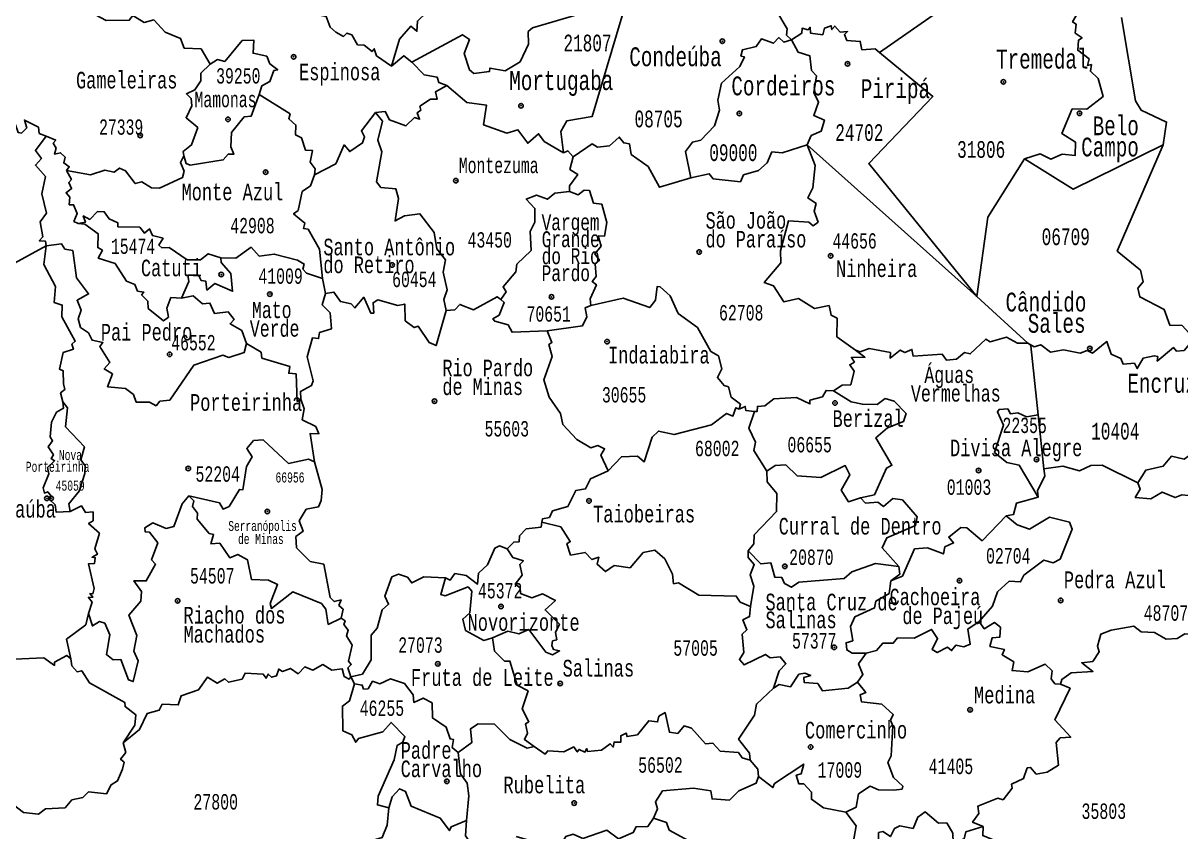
# Model space of a CAD drawing. Header units: millimetres. Extents: x 9851 to 10267, y 23387 to 23778.
# Drawn here: x 10157.19 to 10180.17, y 23560.15 to 23576.2 of the extents above; entities that cross this region are included whole.
import ezdxf
from ezdxf.enums import TextEntityAlignment as Align

# ---------------------------------------------------------------- set-up
doc = ezdxf.new("R2010")
doc.units = ezdxf.units.MM
doc.layers.add('3', color=7, linetype='Continuous')
doc.styles.add('MONOTXT', font='MONOTXT', dxfattribs={"height": 0.2})

# ---------------------------------------------------------------- blocks, each defined once
blk = doc.blocks.new('SEDE')
at = {"layer": '3', "color": 7, "linetype": 'Continuous'}
blk.add_circle((0, 0), 0.00451, dxfattribs=at)

msp = doc.modelspace()

# ---------------------------------------------------------------- linework, layer by layer
at = {"color": 7, "linetype": 'Continuous'}
for p, q in [((10176.119, 23576.969), (10174.187, 23575.619)), ((10172.748, 23573.786), (10172.749, 23573.786)), ((10172.749, 23573.786), (10176.117, 23570.775)), ((10157.647, 23571.781), (10156.376, 23571.086)), ((10163.191, 23570.831), (10163.136, 23571.13)), ((10176.117, 23570.775), (10177.13, 23569.85)), ((10177.333, 23568.423), (10177.444, 23567.35)), ((10163.692, 23563.226), (10163.767, 23563.084))]:
    msp.add_line(p, q, dxfattribs=at)
for points in [[(10172.058, 23578.699), (10172.033, 23578.591), (10172.238, 23578.122), (10171.986, 23578.126), (10171.906, 23577.977), (10171.728, 23577.91), (10171.511, 23577.686), (10171.587, 23577.442), (10171.751, 23577.377), (10171.833, 23576.852), (10171.962, 23576.755), (10171.866, 23576.688), (10171.829, 23576.547), (10171.963, 23576.419), (10172.149, 23576.429), (10172.353, 23576.086), (10172.341, 23575.96), (10172.44, 23575.87)], [(10155.906, 23576.875), (10155.994, 23576.786), (10156.835, 23577.018), (10157.262, 23576.804), (10157.5, 23576.852), (10157.637, 23576.77), (10157.696, 23576.843), (10157.822, 23576.803), (10157.903, 23576.852), (10158.082, 23576.805), (10158.284, 23576.721), (10158.517, 23576.426), (10158.838, 23576.254), (10159.298, 23576.257), (10159.367, 23576.35), (10159.597, 23576.213), (10159.787, 23576.264), (10160.008, 23576.018), (10160.318, 23575.894), (10160.389, 23575.703), (10160.722, 23575.691), (10160.904, 23575.383)], [(10162.035, 23577.15), (10162.087, 23577.091), (10162.032, 23577.043), (10162.562, 23576.583), (10162.846, 23576.403), (10163.205, 23576.333), (10163.284, 23576.119), (10163.397, 23576.023), (10163.547, 23575.937), (10163.619, 23576.004), (10163.714, 23575.969), (10163.828, 23575.772), (10163.957, 23575.764), (10164.118, 23575.634), (10164.159, 23575.692), (10164.204, 23575.554), (10164.502, 23575.347)], [(10178.061, 23576.805), (10178.17, 23576.487), (10178.018, 23576.223), (10178.087, 23576.18), (10178.07, 23576.004), (10178.207, 23575.908), (10178.136, 23575.863), (10178.121, 23575.661), (10178.344, 23575.489), (10178.311, 23575.36), (10178.391, 23575.376), (10178.371, 23575.245), (10178.522, 23575.101), (10178.626, 23574.745), (10178.302, 23574.491), (10178.012, 23574.497), (10177.805, 23574.007), (10178.072, 23573.84), (10178.07, 23573.574), (10177.81, 23573.599), (10177.586, 23573.502), (10177.377, 23573.607), (10177.065, 23573.504)], [(10164.502, 23575.347), (10164.658, 23575.88), (10164.887, 23576.142), (10165.005, 23576.04), (10165.015, 23576.241), (10165.211, 23576.428), (10165.145, 23576.633)], [(10164.906, 23575.427), (10165.908, 23575.969), (10166.051, 23575.875), (10165.941, 23575.6), (10166.05, 23575.271), (10166.135, 23575.2), (10166.444, 23575.238), (10166.455, 23575.308), (10166.758, 23575.252), (10167.055, 23575.433), (10167.221, 23575.784), (10167.213, 23576.032), (10167.301, 23576.108), (10169.175, 23576.655)], [(10169.175, 23576.655), (10168.485, 23574.347), (10167.98, 23574.259), (10167.86, 23574.052), (10167.918, 23573.623)], [(10178.99, 23576.312), (10179.267, 23574.658), (10179.378, 23574.475), (10179.881, 23574.236), (10179.812, 23573.785)], [(10172.44, 23575.87), (10172.642, 23576.001), (10172.651, 23576.1), (10172.77, 23576.067), (10172.807, 23576.119), (10172.817, 23576.001), (10173.06, 23575.97), (10173.097, 23576.103), (10173.228, 23576.15), (10173.242, 23576.073), (10173.298, 23576.141), (10173.405, 23576.023), (10173.554, 23576.033), (10173.489, 23575.974), (10173.539, 23575.858), (10173.805, 23575.839), (10173.837, 23575.673), (10174.097, 23575.69), (10174.187, 23575.619)], [(10160.904, 23575.383), (10161.046, 23575.476), (10161.193, 23575.44), (10161.54, 23575.854), (10161.769, 23575.864), (10161.754, 23575.601), (10162.026, 23575.542), (10162.09, 23575.393), (10162.245, 23575.275), (10162.169, 23575.26), (10162.086, 23575.041), (10161.929, 23574.957), (10161.879, 23574.785)], [(10172.44, 23575.87), (10172.288, 23575.821), (10172.185, 23575.912), (10172.085, 23575.801), (10171.847, 23575.892), (10171.741, 23575.736), (10171.466, 23575.671), (10171.437, 23575.546), (10171.505, 23575.53), (10171.417, 23575.339), (10171.051, 23575.011), (10170.977, 23574.669), (10171.014, 23574.472), (10170.914, 23574.161), (10170.638, 23573.878), (10170.474, 23573.838), (10170.339, 23573.654), (10170.443, 23573.132)], [(10172.44, 23575.87), (10172.57, 23575.624), (10172.806, 23575.548), (10172.838, 23575.258), (10172.933, 23575.155), (10172.881, 23574.826), (10172.977, 23574.631), (10172.882, 23574.366), (10173.093, 23574.272), (10173.031, 23574.059), (10172.831, 23573.968), (10172.749, 23573.786)], [(10174.187, 23575.619), (10175.247, 23574.742), (10173.973, 23573.414), (10176.117, 23570.775)], [(10160.38, 23573.569), (10160.371, 23573.655), (10160.532, 23573.782), (10160.658, 23574.126), (10160.427, 23574.321), (10160.542, 23574.559), (10160.53, 23574.705), (10160.432, 23574.795), (10160.6, 23574.874), (10160.72, 23575.056), (10160.717, 23575.206), (10160.904, 23575.383)], [(10164.502, 23575.347), (10164.745, 23575.554), (10164.906, 23575.427)], [(10164.906, 23575.427), (10165.149, 23575.174), (10165.407, 23575.131), (10165.44, 23575.022), (10165.602, 23574.965)], [(10157.65, 23573.959), (10157.511, 23574.01), (10157.5, 23574.132), (10157.219, 23574.276), (10157.263, 23574.12), (10157.162, 23574.019), (10157.094, 23574.027), (10157.034, 23574.201), (10156.595, 23574.126), (10156.45, 23573.995), (10156.314, 23574.046), (10156.054, 23574.012), (10155.958, 23574.201), (10155.868, 23574.241), (10155.889, 23574.394), (10155.733, 23574.404), (10155.687, 23574.5), (10155.717, 23574.928), (10155.484, 23575.024)], [(10165.602, 23574.965), (10165.377, 23574.837), (10165.41, 23574.692), (10165.276, 23574.689), (10165.067, 23574.552), (10165.083, 23574.472), (10165.01, 23574.419), (10165.059, 23574.291), (10164.956, 23574.325), (10164.787, 23574.16), (10164.464, 23574.278), (10164.378, 23574.445), (10164.184, 23574.426)], [(10165.602, 23574.965), (10165.997, 23574.627), (10166.388, 23574.57), (10166.326, 23574.184), (10166.791, 23574.017), (10167.011, 23574.084), (10167.207, 23573.815), (10167.421, 23574.006), (10167.533, 23573.849), (10167.918, 23573.623)], [(10160.38, 23573.569), (10160.427, 23573.414), (10160.509, 23573.381), (10161.162, 23573.484), (10161.263, 23573.597), (10161.376, 23573.601), (10161.313, 23573.742), (10161.33, 23574.032), (10161.579, 23574.343), (10161.72, 23574.355), (10161.879, 23574.785)], [(10162.974, 23573.189), (10162.988, 23573.305), (10162.888, 23573.443), (10162.937, 23573.669), (10162.796, 23573.676), (10162.717, 23573.924), (10162.595, 23573.985), (10162.607, 23574.176), (10162.464, 23574.302), (10162.491, 23574.402), (10161.879, 23574.785)], [(10162.974, 23573.189), (10163.397, 23573.408), (10163.56, 23573.783), (10163.672, 23573.65), (10163.928, 23573.822), (10163.969, 23573.942), (10163.905, 23574.062), (10164.184, 23574.426)], [(10165.585, 23570.499), (10165.539, 23570.712), (10165.608, 23570.905), (10165.525, 23571.257), (10165.574, 23571.5), (10165.4, 23571.719), (10165.349, 23572.042), (10165.066, 23572.418), (10164.76, 23572.374), (10164.574, 23572.273), (10164.644, 23572.717), (10164.59, 23572.91), (10164.291, 23572.937), (10164.202, 23573.052), (10164.311, 23573.647), (10164.23, 23573.88), (10164.326, 23574.257), (10164.184, 23574.426)], [(10157.647, 23571.781), (10157.636, 23571.874), (10157.513, 23571.881), (10157.583, 23571.955), (10157.529, 23572.254), (10157.659, 23572.425), (10157.566, 23572.815), (10157.635, 23573.158), (10157.436, 23573.381), (10157.555, 23573.51), (10157.435, 23573.675), (10157.65, 23573.959)], [(10157.65, 23573.959), (10157.839, 23573.874), (10157.79, 23573.82), (10157.85, 23573.721), (10157.818, 23573.598), (10157.932, 23573.627), (10158.028, 23573.538), (10157.999, 23573.427), (10158.107, 23573.351), (10158.056, 23573.277)], [(10168.108, 23573.545), (10168.482, 23573.804), (10168.592, 23573.741), (10168.83, 23573.766), (10169.023, 23573.937), (10169.111, 23573.823), (10169.222, 23573.803), (10169.257, 23573.593), (10169.594, 23573.354), (10169.817, 23572.941), (10170.443, 23573.132)], [(10170.443, 23573.132), (10170.807, 23573.211), (10170.885, 23573.111), (10171.427, 23573.05), (10171.49, 23573.189), (10171.785, 23573.278), (10171.958, 23573.427), (10172.052, 23573.645), (10172.253, 23573.624), (10172.748, 23573.786)], [(10172.748, 23573.786), (10172.907, 23573.372), (10172.863, 23572.931), (10172.764, 23572.732), (10172.928, 23572.618), (10172.887, 23572.468), (10172.966, 23572.25), (10172.869, 23572.179), (10172.783, 23572.251), (10172.383, 23572.279), (10172.219, 23571.678), (10172.227, 23571.442), (10171.9, 23571.055), (10172.085, 23570.985), (10172.29, 23570.666), (10172.576, 23570.731), (10172.894, 23570.538), (10173.186, 23570.592), (10173.228, 23570.403), (10173.347, 23570.343), (10173.342, 23569.975), (10173.71, 23569.708)], [(10177.065, 23573.504), (10178.03, 23572.903), (10179.812, 23573.785)], [(10179.812, 23573.785), (10178.905, 23571.674), (10179.362, 23571.296), (10179.416, 23571.068), (10179.315, 23570.938), (10179.351, 23570.767), (10179.833, 23570.516), (10179.947, 23570.203), (10180.192, 23570.195), (10180.322, 23570.052), (10180.403, 23570.067)], [(10158.056, 23573.277), (10158.532, 23573.192), (10158.816, 23573.281), (10158.997, 23573.24), (10159.106, 23573.322), (10159.225, 23573.267), (10159.417, 23573.017), (10159.546, 23573.051), (10159.737, 23572.93), (10159.896, 23572.926), (10160.353, 23573.136), (10160.385, 23573.264), (10160.312, 23573.437), (10160.38, 23573.569)], [(10168.108, 23573.545), (10168.002, 23573.664), (10167.918, 23573.623)], [(10168.033, 23572.86), (10168.034, 23572.968), (10168.198, 23573.193), (10168.042, 23573.298), (10168.108, 23573.545)], [(10176.117, 23570.775), (10176.337, 23572.352), (10177.065, 23573.504)], [(10158.056, 23573.277), (10158.15, 23573.099), (10158.098, 23573.034), (10158.153, 23572.916), (10158.046, 23572.832), (10158.121, 23572.745), (10158.108, 23572.594), (10158.192, 23572.594), (10158.265, 23572.422), (10158.201, 23572.264), (10158.283, 23572.221)], [(10163.136, 23571.13), (10163.071, 23571.715), (10162.848, 23572.113), (10162.755, 23572.127), (10162.783, 23572.23), (10162.558, 23572.415), (10162.653, 23572.483), (10162.731, 23572.858), (10162.897, 23572.972), (10162.974, 23573.189)], [(10168.033, 23572.86), (10167.74, 23572.825), (10167.597, 23572.705), (10167.382, 23572.783), (10167.176, 23572.709), (10167.347, 23572.523), (10167.349, 23572.251), (10167.257, 23572.061), (10167.272, 23571.686), (10166.992, 23571.413), (10166.966, 23571.264), (10166.716, 23570.963), (10166.775, 23570.864), (10166.669, 23570.713)], [(10168.458, 23570.596), (10168.447, 23570.728), (10168.569, 23571.006), (10168.483, 23571.073), (10168.565, 23571.171), (10168.545, 23571.42), (10168.629, 23571.493), (10168.539, 23571.619), (10168.661, 23571.776), (10168.605, 23571.975), (10168.729, 23571.973), (10168.778, 23572.24), (10168.675, 23572.604), (10168.509, 23572.629), (10168.43, 23572.875), (10168.323, 23572.885), (10168.207, 23572.79), (10168.033, 23572.86)], [(10161.116, 23571.539), (10160.865, 23571.621), (10160.709, 23571.504), (10160.447, 23571.5), (10160.087, 23571.749), (10159.946, 23571.741), (10159.886, 23571.795), (10159.969, 23571.931), (10159.759, 23571.983), (10159.702, 23572.115), (10159.599, 23572.032), (10159.505, 23572.148), (10159.072, 23572.16), (10159.071, 23572.238), (10158.898, 23572.313), (10158.801, 23572.456), (10158.671, 23572.462), (10158.514, 23572.303), (10158.385, 23572.375), (10158.428, 23572.247), (10158.283, 23572.221)], [(10158.283, 23572.221), (10158.417, 23572.209), (10158.678, 23572.021), (10158.674, 23571.745), (10158.766, 23571.692), (10158.683, 23571.535), (10159.016, 23571.43), (10159.243, 23571.081), (10159.409, 23571.009), (10159.462, 23570.882), (10159.586, 23570.863), (10159.543, 23570.804), (10159.667, 23570.68), (10159.673, 23570.536), (10159.979, 23570.294), (10160.076, 23570.366), (10160.041, 23570.543), (10160.124, 23570.752), (10160.332, 23570.742)], [(10157.977, 23568.685), (10157.936, 23568.864), (10158.018, 23568.927), (10157.992, 23569.042), (10157.989, 23569.301), (10157.915, 23569.329), (10157.985, 23569.661), (10158.189, 23569.73), (10158.162, 23569.826), (10158.226, 23569.885), (10157.963, 23570.368), (10157.969, 23570.602), (10157.808, 23570.656), (10157.833, 23570.971), (10157.605, 23571.411), (10157.647, 23571.781)], [(10161.628, 23569.839), (10161.576, 23569.661), (10161.275, 23569.566), (10161.153, 23569.611), (10160.578, 23569.413), (10160.102, 23568.718), (10159.907, 23568.695), (10159.829, 23568.604), (10159.703, 23568.675), (10159.437, 23568.679), (10159.385, 23568.827), (10159.222, 23568.947), (10158.867, 23568.981), (10158.968, 23569.236), (10158.803, 23569.337), (10158.915, 23569.467), (10158.712, 23569.784), (10158.777, 23569.86), (10158.56, 23569.905), (10158.492, 23570.052), (10158.33, 23570.16), (10158.285, 23570.332), (10158.343, 23570.501), (10158.262, 23570.699), (10158.49, 23570.825), (10158.251, 23571.142), (10158.176, 23571.685), (10158.021, 23571.716), (10157.954, 23571.819), (10157.647, 23571.781)], [(10163.136, 23571.13), (10162.816, 23571.235), (10162.742, 23571.316), (10162.77, 23571.419), (10162.638, 23571.497), (10162.174, 23571.616), (10161.876, 23571.576), (10161.715, 23571.75), (10161.41, 23571.532), (10161.116, 23571.539)], [(10160.332, 23570.742), (10160.481, 23571.069), (10160.463, 23571.199), (10160.669, 23571.2), (10160.722, 23571.092), (10160.819, 23571.076), (10160.838, 23570.901), (10160.995, 23571.032), (10161.347, 23570.878), (10161.313, 23571.229), (10161.121, 23571.448), (10161.116, 23571.539)], [(10160.332, 23570.742), (10160.564, 23570.784), (10160.753, 23570.631), (10160.898, 23570.642), (10160.989, 23570.438), (10161.264, 23570.469), (10161.379, 23570.315), (10161.299, 23570.232), (10161.535, 23570.098), (10161.628, 23569.839)], [(10162.706, 23568.735), (10162.695, 23568.891), (10162.916, 23569.006), (10162.947, 23569.097), (10162.83, 23569.574), (10162.932, 23569.952), (10163.054, 23569.939), (10163.075, 23570.062), (10163.31, 23570.132), (10163.283, 23570.452), (10163.127, 23570.609), (10163.191, 23570.831)], [(10163.191, 23570.831), (10163.358, 23570.86), (10163.488, 23570.674), (10163.701, 23570.629), (10163.776, 23570.546), (10163.951, 23570.758), (10164.09, 23570.446), (10164.149, 23570.446), (10164.135, 23570.651), (10164.23, 23570.71), (10164.625, 23570.592), (10164.765, 23570.623), (10164.776, 23570.292), (10164.955, 23570.156), (10165.03, 23570.186), (10165.248, 23569.863), (10165.389, 23569.798), (10165.585, 23570.499)], [(10171.403, 23568.539), (10171.43, 23568.636), (10171.245, 23568.773), (10171.187, 23568.98), (10171.103, 23569.004), (10170.969, 23569.168), (10171.056, 23569.335), (10170.993, 23569.593), (10170.836, 23569.685), (10170.577, 23570.157), (10170.188, 23570.439), (10170.035, 23570.784), (10169.836, 23570.964), (10169.776, 23570.973), (10169.738, 23570.703), (10169.627, 23570.554), (10169.1, 23570.741), (10168.458, 23570.596)], [(10166.669, 23570.713), (10166.596, 23570.769), (10166.127, 23570.51), (10165.856, 23570.618), (10165.757, 23570.512), (10165.585, 23570.499)], [(10166.669, 23570.713), (10166.74, 23570.654), (10166.637, 23570.406), (10166.513, 23570.333), (10166.55, 23570.282), (10166.817, 23570.211), (10166.895, 23570.063), (10167.592, 23570.092)], [(10167.592, 23570.092), (10168.294, 23570.194), (10168.378, 23570.37), (10168.348, 23570.549), (10168.458, 23570.596)], [(10167.592, 23570.092), (10167.684, 23569.859), (10167.623, 23569.818), (10167.692, 23569.584), (10167.527, 23569.122), (10167.63, 23568.777), (10167.855, 23568.452), (10167.899, 23568.234), (10168.178, 23567.932), (10168.456, 23567.773), (10168.598, 23567.813), (10168.73, 23567.751), (10168.654, 23567.627), (10168.802, 23567.311)], [(10177.13, 23569.85), (10176.921, 23569.847), (10176.706, 23569.969), (10176.379, 23569.876), (10176.297, 23569.927), (10175.987, 23569.635), (10175.87, 23569.665), (10175.713, 23569.527), (10175.515, 23569.512), (10175.431, 23569.628), (10174.854, 23569.587), (10174.829, 23569.725), (10174.686, 23569.661), (10174.598, 23569.711), (10174.395, 23569.553), (10174.401, 23569.661), (10173.982, 23569.74), (10173.805, 23569.673), (10173.71, 23569.708)], [(10177.13, 23569.85), (10177.257, 23569.778), (10177.387, 23569.815), (10177.576, 23569.672), (10177.836, 23569.715), (10178.169, 23569.649), (10178.309, 23569.704), (10178.411, 23569.652), (10178.7, 23569.88), (10178.785, 23569.632), (10178.977, 23569.545), (10179.018, 23569.431), (10179.243, 23569.451), (10179.299, 23569.344), (10179.42, 23569.551), (10179.637, 23569.598), (10179.706, 23569.58), (10179.697, 23569.492), (10180.018, 23569.76), (10180.079, 23569.69), (10180.229, 23569.702), (10180.435, 23569.944), (10180.403, 23570.067)], [(10161.628, 23569.839), (10161.919, 23569.666), (10161.932, 23569.55), (10162.483, 23569.385), (10162.464, 23569.251), (10162.609, 23569.236), (10162.632, 23568.692), (10162.706, 23568.735)], [(10173.71, 23569.708), (10173.895, 23569.567), (10173.63, 23569.565), (10173.688, 23569.473), (10173.597, 23569.418), (10173.685, 23569.289), (10173.614, 23569.022), (10173.448, 23569.015), (10173.274, 23568.902)], [(10177.13, 23569.85), (10177.192, 23569.794), (10177.333, 23568.423)], [(10162.976, 23567.492), (10162.885, 23568.053), (10163.062, 23568.051), (10163.002, 23568.191), (10162.732, 23568.328), (10162.766, 23568.543), (10162.706, 23568.735)], [(10171.705, 23568.488), (10171.758, 23568.49), (10171.763, 23568.591), (10171.912, 23568.601), (10172.086, 23568.743), (10172.539, 23568.769), (10172.805, 23568.643), (10172.806, 23568.713), (10173.054, 23568.785), (10173.127, 23568.91), (10173.274, 23568.902)], [(10173.274, 23568.902), (10173.622, 23568.684), (10173.847, 23568.634), (10174.139, 23568.632), (10174.299, 23568.747), (10174.478, 23568.693), (10174.714, 23568.452), (10174.662, 23568.291), (10174.342, 23568.168), (10174.114, 23567.971), (10174.433, 23567.423), (10174.327, 23567.368), (10174.085, 23566.84), (10173.807, 23566.778)], [(10157.977, 23568.685), (10157.991, 23568.554), (10157.857, 23568.475), (10157.755, 23568.278), (10157.726, 23567.99), (10157.776, 23567.912), (10157.69, 23567.788), (10157.793, 23567.631), (10157.746, 23567.556), (10157.818, 23567.512), (10157.678, 23567.379), (10157.703, 23567.256), (10157.587, 23566.978), (10157.615, 23566.87), (10157.682, 23566.898), (10157.751, 23566.813), (10157.718, 23566.745), (10157.828, 23566.641), (10157.85, 23566.492), (10158.126, 23566.503)], [(10158.126, 23566.503), (10158.098, 23566.656), (10158.303, 23566.912), (10158.417, 23567.26), (10158.425, 23567.414), (10158.335, 23567.534), (10158.409, 23567.792), (10158.03, 23568.188), (10158.07, 23568.567), (10157.977, 23568.685)], [(10171.403, 23568.539), (10171.338, 23568.565), (10171.276, 23568.4), (10171.149, 23568.452), (10170.85, 23568.227), (10170.11, 23568.033), (10169.799, 23568.102), (10169.672, 23567.979), (10169.519, 23567.495), (10169.384, 23567.606), (10169.065, 23567.593), (10168.802, 23567.311)], [(10171.403, 23568.539), (10171.523, 23568.591), (10171.535, 23568.509), (10171.705, 23568.488)], [(10171.705, 23568.488), (10171.593, 23568.159), (10171.724, 23567.88), (10171.693, 23567.718), (10171.951, 23567.306)], [(10177.335, 23566.79), (10176.959, 23567.424), (10176.715, 23567.48), (10176.467, 23567.678), (10176.644, 23568.218), (10176.524, 23568.482), (10176.558, 23568.531), (10176.73, 23568.544), (10176.786, 23568.442), (10176.93, 23568.466), (10177.1, 23568.385), (10177.333, 23568.423)], [(10179.311, 23567.077), (10179.469, 23567.329), (10179.818, 23567.404), (10179.98, 23567.604), (10180.233, 23567.546), (10180.393, 23567.659), (10180.705, 23567.665), (10180.96, 23567.88), (10181.134, 23568.318), (10181.264, 23568.235), (10181.613, 23568.187), (10181.723, 23567.885), (10181.936, 23567.851), (10182.335, 23567.965), (10182.443, 23568.09), (10182.458, 23568.31), (10182.599, 23568.314)], [(10160.482, 23566.817), (10161.09, 23566.675), (10161.159, 23566.555), (10161.278, 23566.606), (10161.485, 23566.943), (10161.549, 23566.933), (10161.622, 23567.401), (10161.734, 23567.591), (10161.632, 23567.755), (10161.765, 23567.914), (10161.955, 23567.926), (10162.456, 23567.461), (10162.857, 23567.546), (10162.976, 23567.492)], [(10163.501, 23564.387), (10163.541, 23564.567), (10163.458, 23564.643), (10163.503, 23564.752), (10163.365, 23564.717), (10163.286, 23564.802), (10163.162, 23565.46), (10162.887, 23565.515), (10162.617, 23565.784), (10162.607, 23566.008), (10162.752, 23566.118), (10162.671, 23566.323), (10162.811, 23566.55), (10163.055, 23566.6), (10163.105, 23566.723), (10163.127, 23566.944), (10162.976, 23567.492)], [(10173.807, 23566.778), (10173.569, 23566.698), (10173.428, 23566.928), (10173.6, 23567.233), (10173.506, 23567.416), (10173.02, 23567.179), (10172.55, 23567.217), (10172.329, 23567.43), (10172.116, 23567.42), (10171.951, 23567.306)], [(10177.444, 23567.35), (10177.469, 23567.216), (10177.323, 23566.919), (10177.335, 23566.79)], [(10179.311, 23567.077), (10178.602, 23567.425), (10178.382, 23567.422), (10178.157, 23567.315), (10177.826, 23567.407), (10177.444, 23567.35)], [(10168.802, 23567.311), (10168.45, 23567.153), (10168.355, 23566.958), (10168.163, 23566.924), (10168.004, 23566.608), (10167.7, 23566.518), (10167.637, 23566.388), (10167.501, 23566.363), (10167.482, 23566.294)], [(10171.951, 23567.306), (10171.958, 23567.094), (10172.149, 23566.86), (10172.142, 23566.505), (10171.702, 23566.043), (10171.693, 23565.861), (10171.581, 23565.723)], [(10179.311, 23567.077), (10179.36, 23566.951), (10179.262, 23566.786), (10179.567, 23566.76), (10179.797, 23566.893), (10180.055, 23566.782), (10180.187, 23566.84), (10180.437, 23566.813), (10180.469, 23566.682), (10180.58, 23566.643), (10180.661, 23566.509), (10180.713, 23566.28)], [(10158.488, 23564.484), (10158.567, 23564.235), (10158.71, 23564.32), (10158.812, 23564.291), (10158.915, 23564.056), (10158.845, 23563.666), (10158.979, 23563.56), (10159.129, 23563.571), (10159.28, 23563.165), (10159.379, 23563.131), (10159.473, 23563.541), (10159.391, 23563.734), (10159.448, 23564.047), (10159.292, 23564.447), (10159.531, 23564.724), (10159.538, 23564.92), (10159.39, 23565.132), (10159.636, 23565.129), (10159.819, 23565.458), (10159.74, 23565.544), (10159.863, 23565.882), (10159.703, 23566.095), (10159.614, 23566.1), (10159.608, 23566.182), (10159.767, 23566.281), (10160.032, 23566.169), (10160.182, 23566.206), (10160.345, 23566.659), (10160.482, 23566.817)], [(10160.482, 23566.817), (10160.58, 23566.715), (10160.551, 23566.602), (10160.652, 23566.472), (10160.647, 23566.352), (10160.883, 23566.07), (10160.971, 23566.052), (10160.918, 23565.863), (10161.095, 23565.879), (10161.291, 23565.589), (10161.451, 23565.655), (10161.643, 23565.549), (10161.727, 23565.156), (10162.06, 23565.141), (10162.243, 23565.055), (10162.094, 23564.681), (10162.118, 23564.582), (10162.541, 23564.909), (10163.113, 23564.678), (10163.197, 23564.564), (10163.246, 23564.265), (10163.501, 23564.387)], [(10173.807, 23566.778), (10173.909, 23566.669), (10174.152, 23566.689), (10174.265, 23566.606), (10174.45, 23566.762), (10174.64, 23566.736), (10174.933, 23566.399), (10174.899, 23566.226), (10174.328, 23565.983), (10174.238, 23565.788), (10174.567, 23565.414)], [(10177.335, 23566.79), (10176.903, 23566.669), (10176.842, 23566.446), (10176.697, 23566.418)], [(10158.488, 23564.484), (10158.564, 23564.708), (10158.488, 23564.8), (10158.576, 23564.808), (10158.517, 23564.875), (10158.573, 23564.87), (10158.6, 23564.975), (10158.489, 23565.466), (10158.61, 23565.477), (10158.623, 23565.587), (10158.56, 23565.599), (10158.666, 23565.659), (10158.618, 23565.768), (10158.706, 23566.073), (10158.49, 23566.266), (10158.582, 23566.322), (10158.581, 23566.499), (10158.428, 23566.488), (10158.348, 23566.616), (10158.126, 23566.503)], [(10176.697, 23566.418), (10176.22, 23565.927), (10175.92, 23566.181), (10175.801, 23566.186), (10175.559, 23565.997), (10175.656, 23565.884), (10175.484, 23565.805), (10175.453, 23565.664), (10175.139, 23565.787), (10174.881, 23565.764), (10174.64, 23565.224), (10174.412, 23565.132)], [(10176.697, 23566.418), (10176.915, 23566.241), (10177.165, 23566.156), (10177.561, 23566.392), (10177.959, 23566.294), (10178.011, 23566.156), (10177.768, 23565.558), (10177.632, 23565.488), (10177.448, 23565.542), (10177.053, 23565.24), (10176.985, 23565.107), (10176.76, 23565.126), (10176.528, 23564.913), (10176.425, 23564.627), (10176.165, 23564.324)], [(10166.797, 23565.767), (10166.929, 23565.9), (10167.035, 23565.904), (10167.039, 23566.021), (10167.175, 23566.164), (10167.47, 23566.197), (10167.482, 23566.294)], [(10167.482, 23566.294), (10167.86, 23566.203), (10168.048, 23565.91), (10167.984, 23565.865), (10168.057, 23565.642), (10168.348, 23565.693), (10168.479, 23565.553), (10168.617, 23565.598), (10168.584, 23565.46), (10168.747, 23565.312), (10168.92, 23565.434), (10169.236, 23565.39), (10169.499, 23565.693), (10169.728, 23565.736), (10169.929, 23565.566), (10170.081, 23565.26), (10170.098, 23565.073), (10170.196, 23565.087), (10170.6, 23564.842), (10171.342, 23564.828), (10171.422, 23564.708), (10171.627, 23564.62)], [(10165.576, 23565.192), (10165.666, 23565.14), (10165.761, 23565.272), (10165.987, 23565.237), (10166.211, 23565.065), (10166.229, 23565.283), (10166.41, 23565.447), (10166.554, 23565.78), (10166.645, 23565.826), (10166.797, 23565.767)], [(10166.505, 23564.001), (10166.809, 23564.131), (10167.032, 23564.077), (10167.227, 23564.166), (10167.566, 23563.711), (10167.697, 23563.661), (10167.837, 23563.739), (10167.718, 23563.764), (10167.681, 23563.847), (10167.699, 23563.938), (10167.78, 23563.959), (10167.754, 23564.106), (10167.834, 23564.267), (10167.55, 23564.551), (10167.756, 23564.741), (10167.5, 23564.869), (10167.285, 23564.793), (10167.061, 23564.88), (10167.058, 23564.992), (10166.958, 23565.062), (10167.094, 23565.243), (10167.047, 23565.454), (10167.121, 23565.526), (10166.909, 23565.593), (10166.797, 23565.767)], [(10171.627, 23564.62), (10171.692, 23565.023), (10171.62, 23565.248), (10171.701, 23565.453), (10171.578, 23565.594), (10171.581, 23565.723)], [(10174.567, 23565.414), (10174.105, 23565.475), (10173.637, 23565.311), (10173.484, 23565.179), (10172.585, 23565.105), (10172.442, 23565.002), (10172.299, 23565.079), (10172.249, 23565.193), (10172.108, 23565.201), (10172.029, 23565.487), (10171.83, 23565.467), (10171.581, 23565.723)], [(10163.692, 23563.226), (10163.925, 23563.274), (10164.099, 23563.564), (10164.1, 23564.048), (10164.217, 23564.188), (10164.317, 23564.551), (10164.445, 23564.664), (10164.367, 23564.827), (10164.51, 23565.206), (10164.638, 23565.262), (10164.817, 23565.2), (10164.904, 23565.087), (10165.142, 23565.207), (10165.576, 23565.192)], [(10174.412, 23565.132), (10174.587, 23565.261), (10174.567, 23565.414)], [(10165.576, 23565.192), (10165.479, 23564.858), (10165.565, 23564.833), (10166.021, 23565.009), (10166.094, 23564.924), (10166.059, 23564.497), (10165.915, 23564.369), (10165.969, 23564.147), (10166.334, 23563.947), (10166.505, 23564.001)], [(10174.412, 23565.132), (10174.379, 23564.881), (10174.113, 23564.729), (10174.088, 23564.593), (10173.695, 23564.414), (10173.611, 23564.223), (10173.655, 23563.94), (10173.524, 23563.899), (10173.536, 23563.759), (10173.642, 23563.693), (10173.92, 23563.694)], [(10171.627, 23564.62), (10171.607, 23564.421), (10171.475, 23564.357), (10171.555, 23564.159), (10171.463, 23564.074), (10171.493, 23563.707), (10171.405, 23563.57), (10171.497, 23563.462), (10171.923, 23563.668), (10172.017, 23563.6), (10172.215, 23563.62), (10172.33, 23563.483), (10172.195, 23563.344), (10172.081, 23563.002)], [(10158.142, 23563.583), (10158.053, 23563.969), (10158.434, 23564.259), (10158.488, 23564.484)], [(10163.692, 23563.226), (10163.636, 23563.405), (10163.703, 23563.469), (10163.651, 23563.533), (10163.723, 23563.854), (10163.61, 23564.04), (10163.645, 23564.148), (10163.557, 23564.265), (10163.583, 23564.333), (10163.501, 23564.387)], [(10176.165, 23564.324), (10175.94, 23564.171), (10175.985, 23563.87), (10175.86, 23563.817), (10175.703, 23563.855), (10175.617, 23563.744), (10175.533, 23563.812), (10175.333, 23563.707), (10175.232, 23563.764), (10175.338, 23563.982), (10175.219, 23564.164), (10174.873, 23563.989), (10174.545, 23563.997), (10174.459, 23563.894), (10174.25, 23563.89), (10174.129, 23563.749), (10173.92, 23563.694)], [(10177.777, 23563.078), (10177.667, 23563.082), (10177.593, 23563.187), (10177.615, 23563.343), (10177.472, 23563.478), (10177.127, 23563.325), (10176.816, 23563.348), (10176.854, 23563.519), (10176.617, 23563.663), (10176.665, 23563.766), (10176.377, 23563.826), (10176.42, 23563.995), (10176.573, 23564.01), (10176.587, 23564.208), (10176.471, 23564.304), (10176.263, 23564.177), (10176.165, 23564.324)], [(10181.049, 23563.939), (10180.6, 23564.07), (10180.242, 23564.078), (10180.095, 23563.982), (10179.872, 23563.973), (10179.642, 23564.106), (10179.38, 23564.115), (10179.231, 23564.232), (10178.78, 23564.153), (10178.579, 23564.072), (10178.509, 23563.833), (10178.546, 23563.723), (10178.417, 23563.529), (10178.199, 23563.505), (10178.42, 23563.333), (10177.992, 23563.303), (10177.806, 23563.174), (10177.777, 23563.078)], [(10155.474, 23563.929), (10155.882, 23563.82), (10156.181, 23563.974), (10156.25, 23563.924), (10156.311, 23564.059), (10156.386, 23564.06), (10156.477, 23563.957), (10156.834, 23563.809), (10157.024, 23563.576), (10157.604, 23563.603), (10157.812, 23563.45), (10157.817, 23563.518), (10158.058, 23563.65), (10158.142, 23563.583)], [(10166.505, 23564.001), (10166.546, 23563.736), (10166.747, 23563.536), (10166.851, 23563.536), (10166.998, 23563.058), (10167.213, 23562.944), (10167.094, 23562.586), (10167.229, 23562.331), (10167.164, 23562.293), (10167.201, 23562.105), (10167.14, 23561.981), (10167.332, 23561.841)], [(10173.92, 23563.694), (10173.77, 23563.48), (10173.857, 23563.268), (10173.749, 23563.117)], [(10159.177, 23561.912), (10159.411, 23562.265), (10159.427, 23562.47), (10159.217, 23562.632), (10159.21, 23562.717), (10158.51, 23563.103), (10158.354, 23563.345), (10158.263, 23563.324), (10158.158, 23563.444), (10158.142, 23563.583)], [(10159.177, 23561.912), (10159.504, 23562.18), (10159.651, 23562.498), (10159.892, 23562.561), (10159.953, 23562.68), (10160.27, 23562.668), (10160.331, 23562.847), (10160.675, 23562.964), (10160.849, 23563.215), (10161.041, 23563.097), (10161.193, 23563.182), (10161.27, 23563.118), (10161.537, 23563.175), (10161.598, 23563.294), (10161.958, 23563.275), (10162.013, 23563.195), (10162.058, 23563.279), (10162.124, 23563.217), (10162.219, 23563.241), (10162.266, 23563.377), (10162.339, 23563.331), (10162.497, 23563.392), (10162.648, 23563.286), (10162.783, 23563.424), (10162.944, 23563.357), (10163.14, 23563.468), (10163.318, 23563.358), (10163.524, 23563.381), (10163.56, 23563.231), (10163.663, 23563.178), (10163.692, 23563.226)], [(10173.749, 23563.117), (10173.562, 23563.002), (10173.056, 23562.945), (10172.959, 23563.091), (10172.69, 23563.114), (10172.685, 23563.212), (10172.823, 23563.25), (10172.703, 23563.296), (10172.587, 23563.277), (10172.421, 23563.028), (10172.194, 23563.07), (10172.081, 23563.002)], [(10163.767, 23563.084), (10163.669, 23562.747), (10163.528, 23562.642), (10163.535, 23562.155), (10163.717, 23562.07), (10163.794, 23561.927), (10163.844, 23562.003), (10164.33, 23562.129), (10164.494, 23562.318), (10164.767, 23562.041), (10164.728, 23561.925), (10164.615, 23561.861), (10164.558, 23561.576), (10164.237, 23560.852), (10164.222, 23560.682), (10164.45, 23560.625)], [(10163.767, 23563.084), (10163.922, 23563.061), (10163.947, 23562.98), (10164.037, 23562.988), (10164.128, 23563.135), (10164.268, 23563.086), (10164.481, 23563.186), (10164.762, 23563.09), (10164.93, 23562.868), (10164.946, 23562.716), (10165.128, 23562.803), (10165.311, 23562.705), (10165.318, 23562.409), (10165.587, 23562.228), (10165.666, 23561.992), (10165.735, 23561.978), (10165.708, 23561.821), (10165.828, 23561.72)], [(10172.081, 23563.002), (10171.742, 23562.683), (10171.707, 23562.462), (10171.39, 23561.984), (10171.604, 23561.709), (10171.618, 23561.573)], [(10173.749, 23563.117), (10173.912, 23562.911), (10173.802, 23562.865), (10173.826, 23562.729), (10174.23, 23562.681), (10174.459, 23562.475), (10174.404, 23562.365), (10174.451, 23562.253), (10174.415, 23561.656), (10174.352, 23561.524), (10174.466, 23561.228), (10174.646, 23561.056), (10174.633, 23560.997), (10174.472, 23560.971), (10174.169, 23560.978), (10174.003, 23561.053), (10173.767, 23560.899), (10173.726, 23560.639), (10173.52, 23560.538)], [(10177.777, 23563.078), (10177.969, 23562.998), (10177.667, 23562.371), (10177.982, 23562.026), (10177.774, 23562.015), (10177.689, 23561.922), (10177.735, 23561.468), (10177.51, 23561.331), (10177.296, 23561.293), (10177.183, 23561.427), (10177.116, 23561.416), (10177.046, 23561.209), (10176.808, 23561.096), (10176.817, 23561.012), (10176.639, 23560.783), (10176.533, 23560.817), (10176.139, 23560.658), (10176.154, 23560.512), (10176.033, 23560.34), (10176.242, 23560.253)], [(10171.618, 23561.573), (10171.463, 23561.616), (10171.386, 23561.721), (10171.025, 23561.749), (10170.88, 23561.905), (10170.735, 23561.891), (10170.457, 23562.202), (10170.308, 23562.253), (10170.182, 23562.099), (10170.018, 23562.124), (10169.932, 23562.515), (10169.809, 23562.442), (10169.783, 23562.329), (10169.607, 23562.353), (10169.383, 23562.07), (10169.178, 23562.038), (10169.162, 23562.106), (10169.05, 23562.054), (10169.055, 23561.93), (10168.918, 23561.929), (10168.901, 23561.83), (10168.844, 23561.895), (10168.67, 23561.77), (10168.393, 23561.741), (10168.379, 23561.801), (10168.34, 23561.731), (10168.225, 23561.784), (10168.188, 23561.734), (10168.117, 23561.832), (10167.921, 23561.732), (10167.603, 23561.752), (10167.549, 23561.687), (10167.332, 23561.841)], [(10165.828, 23561.72), (10166.095, 23561.92), (10166.07, 23562.193), (10166.222, 23562.294), (10166.546, 23562.284), (10166.851, 23561.978), (10167.196, 23561.81), (10167.332, 23561.841)], [(10157.003, 23560.684), (10157.197, 23560.532), (10157.499, 23560.498), (10157.638, 23560.607), (10158.024, 23560.624), (10158.16, 23560.78), (10158.375, 23560.826), (10158.492, 23560.939), (10158.848, 23560.902), (10158.939, 23561.081), (10159.067, 23561.158), (10159.161, 23561.394), (10159.197, 23561.528), (10159.125, 23561.587), (10159.231, 23561.721), (10159.177, 23561.912)], [(10165.828, 23561.72), (10165.872, 23561.297), (10166.001, 23561.116), (10166.039, 23560.862), (10165.992, 23560.374)], [(10171.618, 23561.573), (10171.773, 23561.389), (10171.782, 23561.243)], [(10173.52, 23560.538), (10173.072, 23560.623), (10172.835, 23560.794), (10172.839, 23560.936), (10172.684, 23561.097), (10172.587, 23561.099), (10172.533, 23561.271), (10172.63, 23561.301), (10172.683, 23561.492), (10172.099, 23561.104), (10172.071, 23561.024), (10171.782, 23561.243)], [(10171.782, 23561.243), (10171.737, 23561.112), (10171.393, 23560.964), (10171.206, 23560.777), (10170.863, 23560.799), (10170.841, 23560.961), (10170.492, 23561.017), (10169.88, 23560.96), (10169.738, 23560.74), (10169.782, 23560.601), (10169.7, 23560.418)], [(10164.45, 23560.625), (10164.513, 23560.842), (10164.664, 23561.001), (10164.783, 23560.951), (10164.891, 23560.657), (10165.47, 23560.421), (10165.656, 23560.173), (10165.686, 23560.248), (10165.992, 23560.374)], [(10166.213, 23558.196), (10165.996, 23558.329), (10165.747, 23558.223), (10165.47, 23558.244), (10165.417, 23558.31), (10165.324, 23558.255), (10165.217, 23558.417), (10164.958, 23558.361), (10164.864, 23558.499), (10164.62, 23558.499), (10164.422, 23558.684), (10164.194, 23558.556), (10164.133, 23558.73), (10164.125, 23559.438), (10164, 23559.489), (10163.995, 23559.562), (10164.187, 23559.824), (10164.184, 23559.993), (10164.318, 23560.034), (10164.419, 23560.281), (10164.45, 23560.625)], [(10174.233, 23559.065), (10174.006, 23559.013), (10173.988, 23559.117), (10173.767, 23559.337), (10173.745, 23559.602), (10173.632, 23559.744), (10173.726, 23560.267), (10173.52, 23560.538)], [(10176.242, 23560.253), (10175.898, 23560.146), (10175.869, 23560.011), (10175.65, 23559.926), (10175.643, 23560.123), (10175.519, 23560.328), (10175.355, 23560.322), (10175.09, 23560.542), (10174.945, 23560.44), (10174.852, 23560.214), (10174.59, 23560.263), (10174.486, 23560.215), (10174.404, 23560.054), (10174.254, 23560.157), (10174.166, 23560.131), (10174.169, 23559.98), (10173.941, 23559.759), (10173.999, 23559.606), (10174.196, 23559.531), (10174.179, 23559.331), (10174.316, 23559.217), (10174.233, 23559.065)], [(10165.992, 23560.374), (10165.969, 23560.071), (10166.084, 23559.911)], [(10166.979, 23560.053), (10167.697, 23559.846), (10167.864, 23559.889), (10167.959, 23560.054), (10168.104, 23560.104), (10168.299, 23560.013), (10168.778, 23560.181), (10169.005, 23560.01), (10169.299, 23560.133), (10169.355, 23560.247), (10169.589, 23560.254), (10169.7, 23560.418)], [(10169.7, 23560.418), (10169.958, 23560.333), (10170.011, 23560.182), (10170.549, 23559.889), (10170.527, 23559.632), (10170.342, 23559.323), (10170.331, 23558.962)], [(10176.242, 23560.253), (10176.233, 23560.074), (10176.552, 23559.94), (10176.114, 23559.594), (10176.075, 23559.412), (10176.176, 23559.226), (10176.153, 23559.126), (10176.752, 23559.083), (10176.793, 23558.931), (10177.032, 23558.88), (10177.019, 23558.735), (10177.202, 23558.556)]]:
    msp.add_lwpolyline(points, dxfattribs=at)
for p in [(10171.066, 23575.841), (10162.56, 23575.532), (10173.552, 23575.393), (10176.644, 23575.035), (10167.072, 23574.56), (10161.258, 23574.291), (10171.405, 23574.407), (10178.155, 23574.41), (10159.516, 23573.971), (10162.005, 23573.243), (10165.78, 23573.074), (10170.608, 23571.657), (10173.216, 23571.582), (10164.516, 23571.399), (10161.124, 23571.21), (10162.088, 23570.821), (10167.677, 23570.766), (10168.78, 23569.877), (10160.099, 23569.627), (10178.36, 23569.743), (10165.355, 23568.696), (10173.302, 23568.66), (10160.469, 23567.36), (10177.302, 23567.538), (10176.152, 23567.321), (10157.663, 23566.768), (10157.747, 23566.768), (10168.422, 23566.716), (10162.038, 23566.507), (10172.308, 23565.418), (10175.772, 23565.132), (10160.258, 23564.732), (10166.674, 23564.621), (10177.78, 23564.741), (10173.288, 23563.81), (10165.422, 23563.482), (10167.849, 23563.091), (10175.983, 23562.568), (10172.819, 23561.832), (10165.599, 23561.149), (10168.127, 23560.718)]:
    msp.add_point(p, dxfattribs=at)

# ---------------------------------------------------------------- block references
for p, xscale, yscale, zscale, rotation in [((10171.066, 23575.841), 10.0000217245344, 10.0000217245344, 10, 1.699524766136071), ((10162.56, 23575.532), 10, 10, 10, 1.563403270770427), ((10173.552, 23575.393), 10.00001274353068, 10.00001274353068, 10, 1.742234256382293), ((10176.644, 23575.035), 10, 10, 10, 1.793485710438631), ((10167.072, 23574.56), 10.00001843332572, 10.00001843332572, 10, 1.644006413294622), ((10171.405, 23574.407), 10.00001188733436, 10.00001188733436, 10, 1.71554181418414), ((10178.155, 23574.41), 9.999980310910694, 9.999980310910694, 10, 1.822053288539766), ((10161.258, 23574.291), 10.00002079634774, 10.00002079634774, 10, 1.54871994568498), ((10159.516, 23573.971), 9.999982943367343, 9.999982943367343, 10, 1.520701213137706), ((10162.005, 23573.243), 10.00001505407856, 10.00001505407856, 10, 1.567137140730465), ((10165.78, 23573.074), 10, 10, 10, 1.631997494609439), ((10170.608, 23571.657), 9.999999999999996, 9.999999999999996, 9.999999999999996, 1.72195024546774), ((10173.216, 23571.582), 10, 10, 10, 1.765726556888731), ((10161.124, 23571.21), 10, 10, 10, 1.562869859691103), ((10164.516, 23571.399), 10, 10, 10, 1.620521940820753), ((10162.088, 23570.821), 10, 10, 10, 1.581820516256878), ((10167.677, 23570.766), 10, 10, 10, 1.678440652565695), ((10168.78, 23569.877), 9.999999999999998, 9.999999999999998, 9.999999999999998, 1.70299961697508), ((10160.099, 23569.627), 10, 10, 10, 1.552727768184645), ((10178.36, 23569.743), 9.999984240838627, 9.999984240838627, 10, 1.864229606315462), ((10165.355, 23568.696), 10, 10, 10, 1.650681436553988), ((10173.302, 23568.66), 9.999980196526746, 9.999980196526746, 10, 1.788152219533372), ((10177.302, 23567.538), 9.999984240838627, 9.999984240838627, 10, 1.864229606315462), ((10160.469, 23567.36), 9.999982527031577, 9.999982527031577, 10, 1.570078196682801), ((10176.152, 23567.321), 10.00002285785226, 10.00002285785226, 10, 1.846337153761293), ((10157.663, 23566.768), 9.99998541536061, 9.99998541536061, 10, 1.521234635414819), ((10157.747, 23566.768), 10, 10, 10, 1.522834900663172), ((10168.422, 23566.716), 10.00001607051997, 10.00001607051997, 10, 1.716341868286817), ((10162.038, 23566.507), 9.999999999999998, 9.999999999999998, 9.999999999999998, 1.602904784205937), ((10172.308, 23565.418), 9.999999999999998, 9.999999999999998, 9.999999999999998, 1.793219036631031), ((10175.772, 23565.132), 9.999983926201585, 9.999983926201585, 10, 1.855954344902146), ((10160.258, 23564.732), 10.00002090140707, 10.00002090140707, 10, 1.578079316443806), ((10166.674, 23564.621), 9.999999999999998, 9.999999999999998, 9.999999999999998, 1.697124582201092), ((10177.78, 23564.741), 10.00001256301062, 10.00001256301062, 10, 1.893588594522905), ((10173.288, 23563.81), 10.00002241278676, 10.00002241278676, 10, 1.82124479770993), ((10165.422, 23563.482), 10.00001594225862, 10.00001594225862, 10, 1.680307481309857), ((10167.849, 23563.091), 9.999978942531696, 9.999978942531696, 10, 1.727025273877199), ((10175.983, 23562.568), 10.00001371313469, 10.00001371313469, 10, 1.877571442787206), ((10172.819, 23561.832), 10, 10, 10, 1.825519996351368), ((10165.599, 23561.149), 10, 10, 10, 1.695257768354199), ((10168.127, 23560.718), 9.999981785325035, 9.999981785325035, 10, 1.74517586858917)]:
    msp.add_blockref('SEDE', p, dxfattribs=dict(at, xscale=xscale, yscale=yscale, zscale=zscale, rotation=rotation))

# ---------------------------------------------------------------- texts
at = {"color": 7, "linetype": 'Continuous', "style": 'MONOTXT'}
for s, height, rotation, width, p in [('21807', 0.331, 360, 0.666759, (10168.391, 23575.806)), ('39250', 0.3047, 0, 0.666667, (10161.462, 23575.153)), ('24702', 0.3313, 360, 0.666759, (10173.785, 23574.028)), ('09000', 0.3313, 360, 0.666764, (10171.286, 23573.629)), ('31806', 0.3313, 360, 0.666759, (10176.203, 23573.693)), ('42908', 0.3051, 0, 0.666664, (10161.743, 23572.181)), ('43450', 0.3051, 360, 0.666661, (10166.451, 23571.898)), ('06709', 0.3316, 0, 0.666759, (10177.882, 23571.96)), ('41009', 0.3052, 0, 0.666667, (10162.301, 23571.179)), ('55603', 0.3057, 0, 0.666673, (10166.79, 23568.148)), ('10404', 0.3322, 360, 0.666761, (10178.864, 23568.101)), ('68002', 0.3057, 0, 0.66667, (10170.966, 23567.758)), ('52204', 0.3058, 0, 0.66667, (10161.054, 23567.25)), ('01003', 0.3058, 0, 0.66667, (10175.962, 23566.99)), ('Serran%%243polis ', 0.19605, 359.9919, 0.666667, (10162, 23566.198)), ('de Minas', 0.1961, 359.9919, 0.666667, (10161.91, 23565.968)), ('02704', 0.306, 360, 0.666667, (10176.741, 23565.626)), ('54507', 0.3061, 360, 0.666664, (10160.945, 23565.229)), ('48707', 0.3062, 360, 0.666667, (10179.87, 23564.491)), ('57005', 0.3063, 360, 0.666664, (10170.536, 23563.796)), ('56502', 0.3067, 0, 0.666664, (10169.839, 23561.474)), ('41405', 0.3067, 0, 0.66667, (10175.603, 23561.447)), ('17009', 0.3067, 0, 0.666667, (10173.4, 23561.375)), ('27800', 0.3068, 0, 0.666661, (10161.014, 23560.743)), ('35803', 0.3068, 360, 0.666664, (10178.637, 23560.557))]:
    msp.add_text(s, height=height, rotation=rotation, dxfattribs=dict(at, width=width)).set_placement(p, align=Align.MIDDLE)
for s, height, width, p in [('Conde%%250ba', 0.37521, 0.705887, (10171.055, 23575.721)), ('Encruzilhada', 0.37634, 0.705882, (10181.863, 23569.239))]:
    msp.add_text(s, height=height, dxfattribs=dict(at, width=width)).set_placement(p, align=Align.TOP_RIGHT)
for s, height, width, p in [('Tremedal', 0.3753, 0.705884, (10176.499, 23575.299)), ('Cordeiros', 0.3754, 0.705886, (10171.246, 23574.767)), ('27339', 0.3041, 0.666667, (10158.699, 23573.985)), ('Montezuma', 0.3049, 0.666667, (10165.837, 23573.223)), ('Pedra Azul', 0.3319, 0.705877, (10177.844, 23564.984)), ('27073', 0.3056, 0.666664, (10164.635, 23563.702)), ('Medina', 0.3322, 0.705879, (10176.061, 23562.697))]:
    msp.add_text(s, height=height, dxfattribs=dict(at, width=width)).set_placement(p)
for s, height, rotation, width, p in [('Espinosa', 0.3302, 0, 0.705882, (10162.668, 23575.396)), (' Belo ', 0.3744, 359.9865, 0.705876, (10178.188, 23574.35)), ('Campo', 0.3744, 359.9865, 0.705876, (10178.188, 23573.929)), ('Monte Azul', 0.3306, 0, 0.705881, (10160.336, 23573.014)), ('Vargem', 0.3147, 0.0443, 0.704219, (10167.481, 23572.404)), ('Santo Ant%%244nio ', 0.33007, 359.9976, 0.704223, (10163.15, 23571.921)), ('Grande ', 0.3147, 0.0443, 0.704219, (10167.482, 23572.068)), ('do Rio ', 0.3147, 0.0443, 0.704219, (10167.482, 23571.731)), ('Catuti', 0.3306, 0, 0.704222, (10159.53, 23571.506)), ('do Retiro', 0.3301, 359.9976, 0.704223, (10163.15, 23571.568)), ('Pardo', 0.3147, 0.0443, 0.704219, (10167.482, 23571.394)), ('Pai Pedro', 0.3308, 0, 0.704224, (10158.735, 23570.231)), ('Indaiabira', 0.3308, 0, 0.704223, (10168.799, 23569.775)), ('Berizal', 0.331, 360, 0.704223, (10173.254, 23568.517)), ('Divisa Alegre', 0.3311, 360, 0.704224, (10175.586, 23567.934)), ('Taiobeiras', 0.3316, 0, 0.705876, (10168.502, 23566.621)), ('Santa Cruz de', 0.33109, 359.9971, 0.704222, (10171.923, 23564.875)), ('Riacho dos ', 0.33144, 359.9964, 0.705884, (10160.374, 23564.613)), ('Novorizonte', 0.33167, 360, 0.704224, (10166.012, 23564.47)), ('Salinas', 0.3311, 359.9971, 0.704222, (10171.923, 23564.52)), ('Machados', 0.3314, 359.9964, 0.705884, (10160.374, 23564.235)), ('Fruta de Leite', 0.33185, 0, 0.704225, (10164.888, 23563.377)), ('Padre', 0.3313, 359.9943, 0.704224, (10164.684, 23561.93)), ('Carvalho', 0.3313, 359.9943, 0.704224, (10164.684, 23561.564))]:
    msp.add_text(s, height=height, rotation=rotation, dxfattribs=dict(at, width=width)).set_placement(p, align=Align.TOP_LEFT)
for s, height, width, p in [('Gameleiras', 0.33, 0.70422, (10158.242, 23575.234)), ('Pirip%%225', 0.3753, 0.705887, (10173.814, 23575.087)), ('Ninheira', 0.3305, 0.704229, (10173.324, 23571.491)), ('Porteirinha', 0.33125, 0.705884, (10160.504, 23568.836)), ('Curral de Dentro', 0.33135, 0.704229, (10172.186, 23566.38))]:
    msp.add_text(s, height=height, dxfattribs=dict(at, width=width)).set_placement(p, align=Align.TOP_LEFT)
for s, height, rotation, width, p in [('Mortugaba', 0.3753, 0, 0.705883, (10166.839, 23574.872)), ('S%%227o Jo%%227o ', 0.32716, 359.9943, 0.705879, (10170.735, 23572.121)), ('15474', 0.3045, 360, 0.666664, (10158.935, 23571.619)), ('do Para%%237so', 0.32716, 359.9943, 0.705879, (10170.735, 23571.748)), ('44656', 0.3044, 360, 0.66667, (10173.253, 23571.725)), ('60454', 0.3046, 360, 0.666664, (10164.515, 23570.961)), ('70651', 0.3047, 0, 0.666661, (10167.182, 23570.275)), ('46552', 0.3047, 0, 0.666673, (10160.132, 23569.705)), ('Rio Pardo ', 0.3273, 359.9946, 0.705885, (10165.513, 23569.192)), ('de Minas', 0.3273, 359.9946, 0.705885, (10165.513, 23568.819)), ('30655', 0.3049, 360, 0.666661, (10168.678, 23568.67)), ('22355', 0.305, 360, 0.666667, (10176.626, 23568.063)), ('06655', 0.305, 0, 0.66667, (10172.36, 23567.68)), ('20870', 0.3054, 0, 0.666661, (10172.393, 23565.446)), ('45372', 0.3055, 360, 0.666667, (10166.218, 23564.781)), ('57377', 0.3056, 0, 0.66667, (10172.45, 23563.786)), ('Salinas', 0.3322, 0, 0.705877, (10167.897, 23563.229)), ('46255', 0.3058, 0, 0.666673, (10163.871, 23562.449)), ('Comercinho', 0.3323, 360, 0.705882, (10172.705, 23562)), ('Rubelita', 0.3325, 0, 0.705885, (10166.722, 23560.912))]:
    msp.add_text(s, height=height, rotation=rotation, dxfattribs=dict(at, width=width)).set_placement(p)
at = {"color": 7, "linetype": 'Continuous', "style": 'MONOTXT', "width": 0.666664}
msp.add_text('Mamonas', height=0.3047, dxfattribs=at).set_placement((10161.208, 23574.532), align=Align.CENTER)
at = {"color": 7, "linetype": 'Continuous', "style": 'MONOTXT'}
for s, height, width, p in [('08705', 0.3312, 0.666756, (10169.802, 23574.298)), ('62708', 0.3053, 0.666667, (10171.442, 23570.452))]:
    msp.add_text(s, height=height, dxfattribs=dict(at, width=width)).set_placement(p, align=Align.MIDDLE)
for s, height, rotation, width, p in [('C%%226ndido ', 0.37533, 359.9889, 0.705885, (10178.521, 23570.476)), ('Sales', 0.3753, 359.9889, 0.705885, (10178.274, 23570.054)), ('Nova', 0.1992, 359.9959, 0.666671, (10158.361, 23567.527)), ('Porteirinha', 0.19915, 359.9959, 0.666671, (10158.509, 23567.294)), ('66956', 0.1995, 360, 0.666667, (10162.776, 23567.082))]:
    msp.add_text(s, height=height, rotation=rotation, dxfattribs=dict(at, width=width)).set_placement(p, align=Align.RIGHT)
at = {"color": 7, "linetype": 'Continuous', "style": 'MONOTXT', "width": 0.705883}
for s, p in [('Mato ', (10162.224, 23570.667)), ('Verde', (10162.183, 23570.299))]:
    msp.add_text(s, height=0.3222, rotation=0.0201, dxfattribs=at).set_placement(p, align=Align.TOP_CENTER)
at = {"color": 7, "linetype": 'Continuous', "style": 'MONOTXT', "width": 0.705881}
for s, p in [('%%193guas ', (10175.669, 23569.057)), ('Vermelhas', (10175.7, 23568.688))]:
    msp.add_text(s, height=0.3239, rotation=0.0045, dxfattribs=at).set_placement(p, align=Align.CENTER)
at = {"color": 7, "linetype": 'Continuous', "style": 'MONOTXT', "width": 0.666671}
msp.add_text('45059', height=0.1995, dxfattribs=at).set_placement((10158.413, 23566.919), align=Align.RIGHT)
at = {"color": 7, "linetype": 'Continuous', "style": 'MONOTXT'}
for s, height, rotation, width, p in [('Jana%%250ba', 0.3316, 0, 0.705881, (10157.843, 23566.717)), ('Cachoeira ', 0.3277, 359.9939, 0.705886, (10176.388, 23564.974)), ('de Paje%%250', 0.32769, 359.9939, 0.705886, (10176.242, 23564.6))]:
    msp.add_text(s, height=height, rotation=rotation, dxfattribs=dict(at, width=width)).set_placement(p, align=Align.TOP_RIGHT)

doc.saveas('drawing.dxf')
